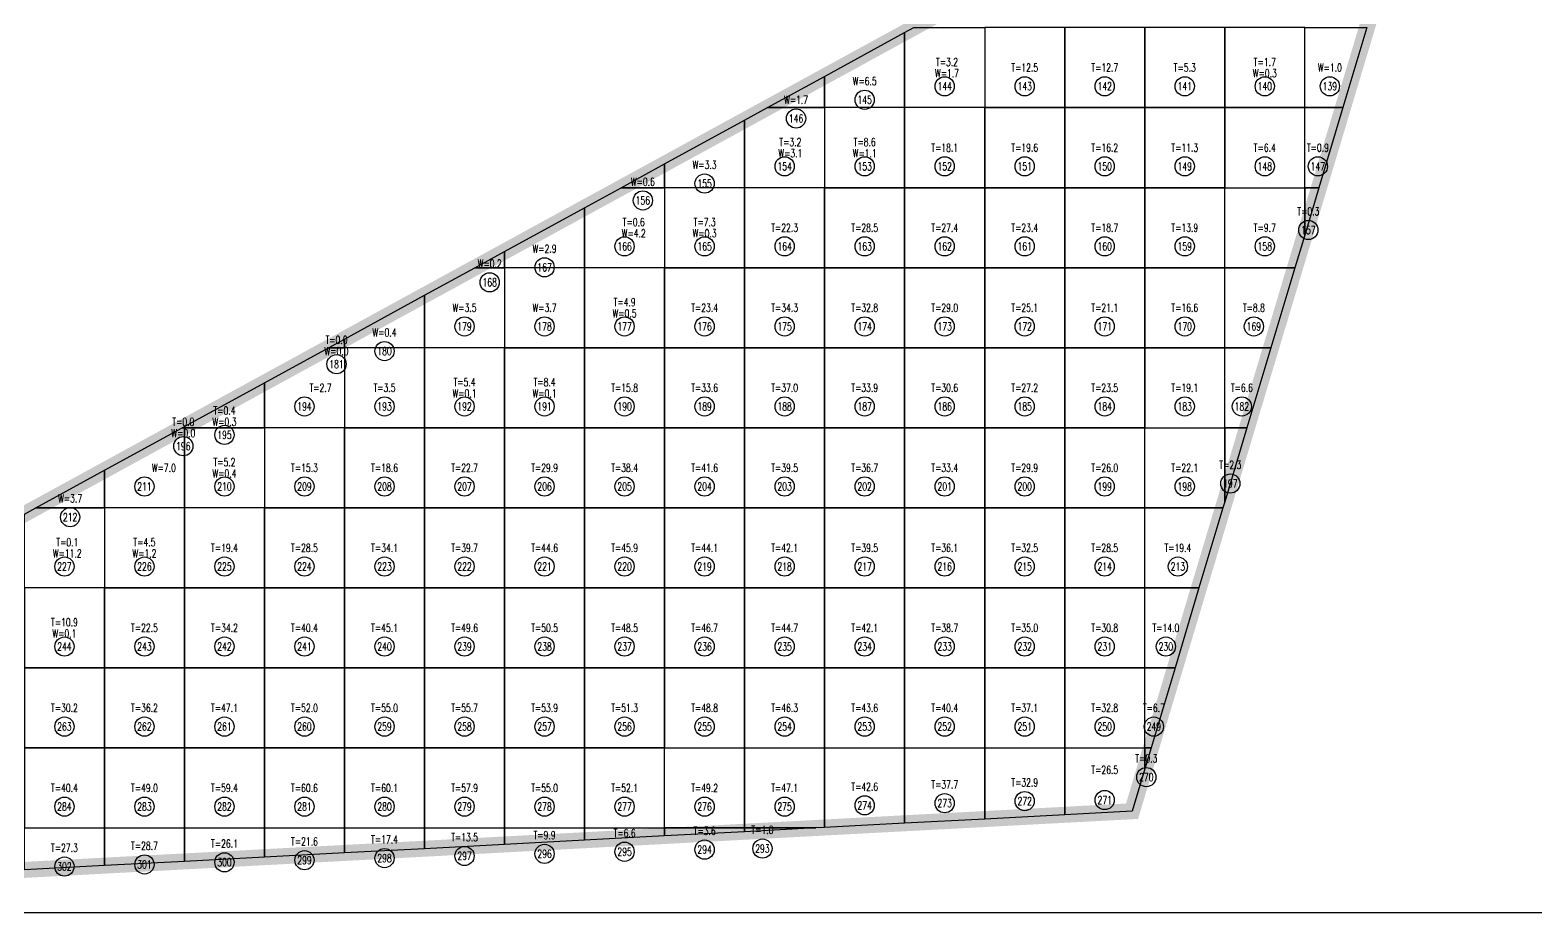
# Model space of a CAD drawing. Extents: x 4283 to 40403, y 1134 to 1764.
# Drawn here: x 9028 to 9083.4, y 1573.9 to 1606.5 of the extents above; entities that cross this region are included whole.
import ezdxf
from ezdxf.enums import TextEntityAlignment as Align

# ---------------------------------------------------------------- set-up
doc = ezdxf.new("R2010")
doc.units = 0
for name, color, linetype in [('tdz_9-1方格网', 2, 'Continuous'), ('tdz_9-1方格网计算', 7, 'Continuous'), ('tdz_土方计算图', 7, 'Continuous'), ('tdz_格田', 6, 'Continuous')]:
    doc.layers.add(name, color=color, linetype=linetype)
doc.styles.add('GLandNum', font='txt_____.ttf', dxfattribs={"width": 0.7, "height": 0.5})

msp = doc.modelspace()

# ---------------------------------------------------------------- linework, layer by layer
at = {"layer": 'tdz_9-1方格网', "linetype": 'Continuous'}
for points in [[(9060.513, 1606.614, 1997.965), (9063.118, 1606.614, 1997.572), (9063.118, 1603.673, 1997.265), (9060.177, 1603.673, 1997.62), (9060.177, 1606.43, 1997.973)], [(9063.118, 1606.614, 1997.572), (9063.118, 1603.673, 1997.265), (9066.06, 1603.673, 1997.144), (9066.06, 1606.614, 1997.214)], [(9066.06, 1606.614, 1997.214), (9066.06, 1603.673, 1997.144), (9069.001, 1603.673, 1997.175), (9069.001, 1606.614, 1997.305)], [(9069.001, 1606.614, 1997.305), (9069.001, 1603.673, 1997.175), (9071.942, 1603.673, 1997.207), (9071.942, 1606.614, 1997.397)], [(9071.942, 1606.614, 1997.397), (9071.942, 1603.673, 1997.207), (9074.883, 1603.673, 1997.239), (9074.883, 1606.614, 1997.369)], [(9074.883, 1606.614, 1997.369), (9077.168, 1606.614, 1997.281), (9076.286, 1603.673, 1997.249), (9074.883, 1603.673, 1997.239)], [(9060.177, 1606.43, 1997.973), (9060.177, 1603.673, 1997.62), (9057.236, 1603.673, 1998.221), (9057.236, 1604.822, 1998.044)], [(9057.236, 1604.822, 1998.044), (9057.236, 1603.673, 1998.221), (9055.135, 1603.673, 1998.095)], [(9055.135, 1603.673, 1998.095), (9057.236, 1603.673, 1998.221), (9057.236, 1600.732, 1997.326), (9054.295, 1600.732, 1997.832), (9054.295, 1603.213, 1998.115)], [(9057.236, 1603.673, 1998.221), (9057.236, 1600.732, 1997.326), (9060.177, 1600.732, 1997.092), (9060.177, 1603.673, 1997.62)], [(9060.177, 1603.673, 1997.62), (9060.177, 1600.732, 1997.092), (9063.118, 1600.732, 1997.057), (9063.118, 1603.673, 1997.265)], [(9063.118, 1603.673, 1997.265), (9063.118, 1600.732, 1997.057), (9066.06, 1600.732, 1997.092), (9066.06, 1603.673, 1997.144)], [(9066.06, 1603.673, 1997.144), (9066.06, 1600.732, 1997.092), (9069.001, 1600.732, 1997.124), (9069.001, 1603.673, 1997.175)], [(9069.001, 1603.673, 1997.175), (9069.001, 1600.732, 1997.124), (9071.942, 1600.732, 1997.156), (9071.942, 1603.673, 1997.207)], [(9071.942, 1603.673, 1997.207), (9071.942, 1600.732, 1997.156), (9074.883, 1600.732, 1997.181), (9074.883, 1603.673, 1997.239)], [(9074.883, 1603.673, 1997.239), (9076.286, 1603.673, 1997.249), (9075.404, 1600.732, 1997.184), (9074.883, 1600.732, 1997.181)], [(9054.295, 1603.213, 1998.115), (9054.295, 1600.732, 1997.832), (9051.354, 1600.732, 1998.148), (9051.354, 1601.605, 1998.186)], [(9051.354, 1601.605, 1998.186), (9051.354, 1600.732, 1998.148), (9049.757, 1600.732, 1998.225)], [(9049.757, 1600.732, 1998.225), (9051.354, 1600.732, 1998.148), (9051.354, 1597.791, 1997.774), (9048.412, 1597.791, 1998.218), (9048.412, 1599.996, 1998.245)], [(9051.354, 1600.732, 1998.148), (9051.354, 1597.791, 1997.774), (9054.295, 1597.791, 1997.195), (9054.295, 1600.732, 1997.832)], [(9054.295, 1600.732, 1997.832), (9054.295, 1597.791, 1997.195), (9057.236, 1597.791, 1996.996), (9057.236, 1600.732, 1997.326)], [(9057.236, 1600.732, 1997.326), (9057.236, 1597.791, 1996.996), (9060.177, 1597.791, 1997.014), (9060.177, 1600.732, 1997.092)], [(9060.177, 1600.732, 1997.092), (9060.177, 1597.791, 1997.014), (9063.118, 1597.791, 1997.031), (9063.118, 1600.732, 1997.057)], [(9063.118, 1600.732, 1997.057), (9063.118, 1597.791, 1997.031), (9066.06, 1597.791, 1997.048), (9066.06, 1600.732, 1997.092)], [(9066.06, 1600.732, 1997.092), (9066.06, 1597.791, 1997.048), (9069.001, 1597.791, 1997.069), (9069.001, 1600.732, 1997.124)], [(9069.001, 1600.732, 1997.124), (9069.001, 1597.791, 1997.069), (9071.942, 1597.791, 1997.094), (9071.942, 1600.732, 1997.156)], [(9074.522, 1597.791, 1997.115), (9071.942, 1597.791, 1997.094), (9071.942, 1600.732, 1997.156), (9074.883, 1600.732, 1997.181), (9074.883, 1598.993, 1997.144)], [(9074.883, 1600.732, 1997.181), (9075.404, 1600.732, 1997.184), (9074.883, 1598.993, 1997.144)], [(9048.412, 1599.996, 1998.245), (9048.412, 1597.791, 1998.218), (9045.471, 1597.791, 1998.266), (9045.471, 1598.388, 1998.275)], [(9045.471, 1598.388, 1998.275), (9045.471, 1597.791, 1998.266), (9044.379, 1597.791, 1998.286)], [(9044.379, 1597.791, 1998.286), (9045.471, 1597.791, 1998.266), (9045.471, 1594.849, 1998.235), (9042.53, 1594.849, 1998.275), (9042.53, 1596.78, 1998.306)], [(9045.471, 1597.791, 1998.266), (9045.471, 1594.849, 1998.235), (9048.412, 1594.849, 1998.127), (9048.412, 1597.791, 1998.218)], [(9048.412, 1597.791, 1998.218), (9048.412, 1594.849, 1998.127), (9051.354, 1594.849, 1997.614), (9051.354, 1597.791, 1997.774)], [(9051.354, 1597.791, 1997.774), (9051.354, 1594.849, 1997.614), (9054.295, 1594.849, 1997.036), (9054.295, 1597.791, 1997.195)], [(9054.295, 1597.791, 1997.195), (9054.295, 1594.849, 1997.036), (9057.236, 1594.849, 1997.028), (9057.236, 1597.791, 1996.996)], [(9057.236, 1597.791, 1996.996), (9057.236, 1594.849, 1997.028), (9060.177, 1594.849, 1997.021), (9060.177, 1597.791, 1997.014)], [(9060.177, 1597.791, 1997.014), (9060.177, 1594.849, 1997.021), (9063.118, 1594.849, 1997.013), (9063.118, 1597.791, 1997.031)], [(9063.118, 1597.791, 1997.031), (9063.118, 1594.849, 1997.013), (9066.06, 1594.849, 1997.006), (9066.06, 1597.791, 1997.048)], [(9066.06, 1597.791, 1997.048), (9066.06, 1594.849, 1997.006), (9069.001, 1594.849, 1997.017), (9069.001, 1597.791, 1997.069)], [(9069.001, 1597.791, 1997.069), (9069.001, 1594.849, 1997.017), (9071.942, 1594.849, 1997.038), (9071.942, 1597.791, 1997.094)], [(9071.942, 1597.791, 1997.094), (9074.522, 1597.791, 1997.115), (9073.641, 1594.849, 1997.049), (9071.942, 1594.849, 1997.038)], [(9042.53, 1596.78, 1998.306), (9042.53, 1594.849, 1998.275), (9039.589, 1594.849, 1998.333), (9039.589, 1595.171, 1998.336)], [(9039.589, 1595.171, 1998.336), (9039.589, 1594.849, 1998.333), (9039.001, 1594.849, 1998.342)], [(9039.001, 1594.849, 1998.342), (9039.589, 1594.849, 1998.333), (9039.589, 1591.908, 1998.141), (9036.648, 1591.908, 1998.264), (9036.648, 1593.563, 1998.396)], [(9039.589, 1594.849, 1998.333), (9039.589, 1591.908, 1998.141), (9042.53, 1591.908, 1998.06), (9042.53, 1594.849, 1998.275)], [(9042.53, 1594.849, 1998.275), (9042.53, 1591.908, 1998.06), (9045.471, 1591.908, 1997.812), (9045.471, 1594.849, 1998.235)], [(9045.471, 1594.849, 1998.235), (9045.471, 1591.908, 1997.812), (9048.412, 1591.908, 1997.575), (9048.412, 1594.849, 1998.127)], [(9048.412, 1594.849, 1998.127), (9048.412, 1591.908, 1997.575), (9051.354, 1591.908, 1997.046), (9051.354, 1594.849, 1997.614)], [(9051.354, 1594.849, 1997.614), (9051.354, 1591.908, 1997.046), (9054.295, 1591.908, 1996.992), (9054.295, 1594.849, 1997.036)], [(9054.295, 1594.849, 1997.036), (9054.295, 1591.908, 1996.992), (9057.236, 1591.908, 1996.971), (9057.236, 1594.849, 1997.028)], [(9057.236, 1594.849, 1997.028), (9057.236, 1591.908, 1996.971), (9060.177, 1591.908, 1996.963), (9060.177, 1594.849, 1997.021)], [(9060.177, 1594.849, 1997.021), (9060.177, 1591.908, 1996.963), (9063.118, 1591.908, 1996.955), (9063.118, 1594.849, 1997.013)], [(9063.118, 1594.849, 1997.013), (9063.118, 1591.908, 1996.955), (9066.06, 1591.908, 1996.954), (9066.06, 1594.849, 1997.006)], [(9066.06, 1594.849, 1997.006), (9066.06, 1591.908, 1996.954), (9069.001, 1591.908, 1996.966), (9069.001, 1594.849, 1997.017)], [(9069.001, 1594.849, 1997.017), (9069.001, 1591.908, 1996.966), (9071.942, 1591.908, 1996.992), (9071.942, 1594.849, 1997.038)], [(9071.942, 1594.849, 1997.038), (9073.641, 1594.849, 1997.049), (9072.759, 1591.908, 1996.999), (9071.942, 1591.908, 1996.992)], [(9036.648, 1593.563, 1998.396), (9036.648, 1591.908, 1998.264), (9033.707, 1591.908, 1998.696), (9033.707, 1591.954, 1998.702)], [(9033.622, 1591.908, 1998.711), (9033.707, 1591.908, 1998.696), (9033.707, 1588.967, 1998.424), (9030.765, 1588.967, 1998.923), (9030.765, 1590.346, 1999.008)], [(9033.707, 1591.954, 1998.702), (9033.707, 1591.908, 1998.696), (9033.622, 1591.908, 1998.711)], [(9033.707, 1588.967, 1998.424), (9033.707, 1591.908, 1998.696), (9036.648, 1591.908, 1998.264), (9036.648, 1588.967, 1997.986)], [(9036.648, 1591.908, 1998.264), (9036.648, 1588.967, 1997.986), (9039.589, 1588.967, 1997.751), (9039.589, 1591.908, 1998.141)], [(9039.589, 1591.908, 1998.141), (9039.589, 1588.967, 1997.751), (9042.53, 1588.967, 1997.538), (9042.53, 1591.908, 1998.06)], [(9042.53, 1591.908, 1998.06), (9042.53, 1588.967, 1997.538), (9045.471, 1588.967, 1997.354), (9045.471, 1591.908, 1997.812)], [(9045.471, 1591.908, 1997.812), (9045.471, 1588.967, 1997.354), (9048.412, 1588.967, 1997.009), (9048.412, 1591.908, 1997.575)], [(9048.412, 1591.908, 1997.575), (9048.412, 1588.967, 1997.009), (9051.354, 1588.967, 1996.981), (9051.354, 1591.908, 1997.046)], [(9051.354, 1591.908, 1997.046), (9051.354, 1588.967, 1996.981), (9054.295, 1588.967, 1996.949), (9054.295, 1591.908, 1996.992)], [(9054.295, 1591.908, 1996.992), (9054.295, 1588.967, 1996.949), (9057.236, 1588.967, 1996.912), (9057.236, 1591.908, 1996.971)], [(9057.236, 1591.908, 1996.971), (9057.236, 1588.967, 1996.912), (9060.177, 1588.967, 1996.905), (9060.177, 1591.908, 1996.963)], [(9060.177, 1591.908, 1996.963), (9060.177, 1588.967, 1996.905), (9063.118, 1588.967, 1996.9), (9063.118, 1591.908, 1996.955)], [(9063.118, 1591.908, 1996.955), (9063.118, 1588.967, 1996.9), (9066.06, 1588.967, 1996.902), (9066.06, 1591.908, 1996.954)], [(9066.06, 1591.908, 1996.954), (9066.06, 1588.967, 1996.902), (9069.001, 1588.967, 1996.916), (9069.001, 1591.908, 1996.966)], [(9071.877, 1588.967, 1996.949), (9069.001, 1588.967, 1996.916), (9069.001, 1591.908, 1996.966), (9071.942, 1591.908, 1996.992), (9071.942, 1589.184, 1996.952)], [(9071.942, 1591.908, 1996.992), (9072.759, 1591.908, 1996.999), (9071.942, 1589.184, 1996.952)], [(9030.765, 1590.346, 1999.008), (9030.765, 1588.967, 1998.923), (9028.244, 1588.967, 1999.271)], [(9028.244, 1588.967, 1999.271), (9030.765, 1588.967, 1998.923), (9030.765, 1586.026, 1998.512), (9027.824, 1586.026, 1998.829), (9027.824, 1588.737, 1999.315)], [(9030.765, 1588.967, 1998.923), (9030.765, 1586.026, 1998.512), (9033.707, 1586.026, 1998.018), (9033.707, 1588.967, 1998.424)], [(9033.707, 1588.967, 1998.424), (9033.707, 1586.026, 1998.018), (9036.648, 1586.026, 1997.698), (9036.648, 1588.967, 1997.986)], [(9036.648, 1588.967, 1997.986), (9036.648, 1586.026, 1997.698), (9039.589, 1586.026, 1997.494), (9039.589, 1588.967, 1997.751)], [(9039.589, 1588.967, 1997.751), (9039.589, 1586.026, 1997.494), (9042.53, 1586.026, 1997.279), (9042.53, 1588.967, 1997.538)], [(9042.53, 1588.967, 1997.538), (9042.53, 1586.026, 1997.279), (9045.471, 1586.026, 1997.03), (9045.471, 1588.967, 1997.354)], [(9045.471, 1588.967, 1997.354), (9045.471, 1586.026, 1997.03), (9048.412, 1586.026, 1996.998), (9048.412, 1588.967, 1997.009)], [(9048.412, 1588.967, 1997.009), (9048.412, 1586.026, 1996.998), (9051.354, 1586.026, 1996.94), (9051.354, 1588.967, 1996.981)], [(9051.354, 1588.967, 1996.981), (9051.354, 1586.026, 1996.94), (9054.295, 1586.026, 1996.89), (9054.295, 1588.967, 1996.949)], [(9054.295, 1588.967, 1996.949), (9054.295, 1586.026, 1996.89), (9057.236, 1586.026, 1996.855), (9057.236, 1588.967, 1996.912)], [(9057.236, 1588.967, 1996.912), (9057.236, 1586.026, 1996.855), (9060.177, 1586.026, 1996.847), (9060.177, 1588.967, 1996.905)], [(9060.177, 1588.967, 1996.905), (9060.177, 1586.026, 1996.847), (9063.118, 1586.026, 1996.848), (9063.118, 1588.967, 1996.9)], [(9063.118, 1588.967, 1996.9), (9063.118, 1586.026, 1996.848), (9066.06, 1586.026, 1996.849), (9066.06, 1588.967, 1996.902)], [(9066.06, 1588.967, 1996.902), (9066.06, 1586.026, 1996.849), (9069.001, 1586.026, 1996.869), (9069.001, 1588.967, 1996.916)], [(9069.001, 1588.967, 1996.916), (9071.877, 1588.967, 1996.949), (9070.995, 1586.026, 1996.899), (9069.001, 1586.026, 1996.869)], [(9027.824, 1586.026, 1998.829), (9027.824, 1583.085, 1998.071), (9030.765, 1583.085, 1998.039), (9030.765, 1586.026, 1998.512)], [(9030.765, 1586.026, 1998.512), (9030.765, 1583.085, 1998.039), (9033.707, 1583.085, 1997.636), (9033.707, 1586.026, 1998.018)], [(9033.707, 1586.026, 1998.018), (9033.707, 1583.085, 1997.636), (9036.648, 1583.085, 1997.415), (9036.648, 1586.026, 1997.698)], [(9036.648, 1586.026, 1997.698), (9036.648, 1583.085, 1997.415), (9039.589, 1583.085, 1997.236), (9039.589, 1586.026, 1997.494)], [(9039.589, 1586.026, 1997.494), (9039.589, 1583.085, 1997.236), (9042.53, 1583.085, 1997.045), (9042.53, 1586.026, 1997.279)], [(9042.53, 1586.026, 1997.279), (9042.53, 1583.085, 1997.045), (9045.471, 1583.085, 1996.939), (9045.471, 1586.026, 1997.03)], [(9045.471, 1586.026, 1997.03), (9045.471, 1583.085, 1996.939), (9048.412, 1583.085, 1996.907), (9048.412, 1586.026, 1996.998)], [(9048.412, 1586.026, 1996.998), (9048.412, 1583.085, 1996.907), (9051.354, 1583.085, 1996.875), (9051.354, 1586.026, 1996.94)], [(9051.354, 1586.026, 1996.94), (9051.354, 1583.085, 1996.875), (9054.295, 1583.085, 1996.844), (9054.295, 1586.026, 1996.89)], [(9054.295, 1586.026, 1996.89), (9054.295, 1583.085, 1996.844), (9057.236, 1583.085, 1996.805), (9057.236, 1586.026, 1996.855)], [(9057.236, 1586.026, 1996.855), (9057.236, 1583.085, 1996.805), (9060.177, 1583.085, 1996.794), (9060.177, 1586.026, 1996.847)], [(9060.177, 1586.026, 1996.847), (9060.177, 1583.085, 1996.794), (9063.118, 1583.085, 1996.796), (9063.118, 1586.026, 1996.848)], [(9063.118, 1586.026, 1996.848), (9063.118, 1583.085, 1996.796), (9066.06, 1583.085, 1996.798), (9066.06, 1586.026, 1996.849)], [(9066.06, 1586.026, 1996.849), (9066.06, 1583.085, 1996.798), (9069.001, 1583.085, 1996.832), (9069.001, 1586.026, 1996.869)], [(9069.001, 1586.026, 1996.869), (9070.995, 1586.026, 1996.899), (9070.113, 1583.085, 1996.849), (9069.001, 1583.085, 1996.832)], [(9027.824, 1583.085, 1998.071), (9027.824, 1580.143, 1997.85), (9030.765, 1580.143, 1997.888), (9030.765, 1583.085, 1998.039)], [(9030.765, 1583.085, 1998.039), (9030.765, 1580.143, 1997.888), (9033.707, 1580.143, 1997.384), (9033.707, 1583.085, 1997.636)], [(9033.707, 1583.085, 1997.636), (9033.707, 1580.143, 1997.384), (9036.648, 1580.143, 1997.146), (9036.648, 1583.085, 1997.415)], [(9036.648, 1583.085, 1997.415), (9036.648, 1580.143, 1997.146), (9039.589, 1580.143, 1996.98), (9039.589, 1583.085, 1997.236)], [(9039.589, 1583.085, 1997.236), (9039.589, 1580.143, 1996.98), (9042.53, 1580.143, 1996.892), (9042.53, 1583.085, 1997.045)], [(9042.53, 1583.085, 1997.045), (9042.53, 1580.143, 1996.892), (9045.471, 1580.143, 1996.875), (9045.471, 1583.085, 1996.939)], [(9045.471, 1583.085, 1996.939), (9045.471, 1580.143, 1996.875), (9048.412, 1580.143, 1996.858), (9048.412, 1583.085, 1996.907)], [(9048.412, 1583.085, 1996.907), (9048.412, 1580.143, 1996.858), (9051.354, 1580.143, 1996.841), (9051.354, 1583.085, 1996.875)], [(9051.354, 1583.085, 1996.875), (9051.354, 1580.143, 1996.841), (9054.295, 1580.143, 1996.824), (9054.295, 1583.085, 1996.844)], [(9054.295, 1583.085, 1996.844), (9054.295, 1580.143, 1996.824), (9057.236, 1580.143, 1996.806), (9057.236, 1583.085, 1996.805)], [(9057.236, 1583.085, 1996.805), (9057.236, 1580.143, 1996.806), (9060.177, 1580.143, 1996.789), (9060.177, 1583.085, 1996.794)], [(9060.177, 1583.085, 1996.794), (9060.177, 1580.143, 1996.789), (9063.118, 1580.143, 1996.772), (9063.118, 1583.085, 1996.796)], [(9063.118, 1583.085, 1996.796), (9063.118, 1580.143, 1996.772), (9066.06, 1580.143, 1996.761), (9066.06, 1583.085, 1996.798)], [(9066.06, 1583.085, 1996.798), (9066.06, 1580.143, 1996.761), (9069.001, 1580.143, 1996.796), (9069.001, 1583.085, 1996.832)], [(9069.001, 1583.085, 1996.832), (9070.113, 1583.085, 1996.849), (9069.231, 1580.143, 1996.798), (9069.001, 1580.143, 1996.796)], [(9027.824, 1580.143, 1997.85), (9027.824, 1577.202, 1997.655), (9030.765, 1577.202, 1997.522), (9030.765, 1580.143, 1997.888)], [(9030.765, 1580.143, 1997.888), (9030.765, 1577.202, 1997.522), (9033.707, 1577.202, 1996.98), (9033.707, 1580.143, 1997.384)], [(9033.707, 1580.143, 1997.384), (9033.707, 1577.202, 1996.98), (9036.648, 1577.202, 1996.944), (9036.648, 1580.143, 1997.146)], [(9036.648, 1580.143, 1997.146), (9036.648, 1577.202, 1996.944), (9039.589, 1577.202, 1996.928), (9039.589, 1580.143, 1996.98)], [(9039.589, 1580.143, 1996.98), (9039.589, 1577.202, 1996.928), (9042.53, 1577.202, 1996.911), (9042.53, 1580.143, 1996.892)], [(9042.53, 1580.143, 1996.892), (9042.53, 1577.202, 1996.911), (9045.471, 1577.202, 1996.894), (9045.471, 1580.143, 1996.875)], [(9045.471, 1580.143, 1996.875), (9045.471, 1577.202, 1996.894), (9048.412, 1577.202, 1996.877), (9048.412, 1580.143, 1996.858)], [(9048.412, 1580.143, 1996.858), (9048.412, 1577.202, 1996.877), (9051.354, 1577.202, 1996.861), (9051.354, 1580.143, 1996.841)], [(9051.354, 1577.202, 1996.861), (9051.354, 1580.143, 1996.841), (9054.295, 1580.143, 1996.824), (9054.295, 1577.202, 1996.844)], [(9056.912, 1577.202, 1996.829), (9054.295, 1577.202, 1996.844), (9054.295, 1580.143, 1996.824), (9057.236, 1580.143, 1996.806), (9057.236, 1577.219, 1996.826)], [(9057.236, 1577.219, 1996.826), (9057.236, 1580.143, 1996.806), (9060.177, 1580.143, 1996.789), (9060.177, 1577.375, 1996.809)], [(9060.177, 1577.375, 1996.809), (9060.177, 1580.143, 1996.789), (9063.118, 1580.143, 1996.772), (9063.118, 1577.531, 1996.791)], [(9063.118, 1577.531, 1996.791), (9063.118, 1580.143, 1996.772), (9066.06, 1580.143, 1996.761), (9066.06, 1577.687, 1996.774)], [(9066.06, 1577.687, 1996.774), (9066.06, 1580.143, 1996.761), (9069.001, 1580.143, 1996.796), (9069.001, 1579.375, 1996.785), (9068.534, 1577.818, 1996.759)], [(9069.001, 1580.143, 1996.796), (9069.231, 1580.143, 1996.798), (9069.001, 1579.375, 1996.785)], [(9027.824, 1575.662, 1997.334), (9027.824, 1577.202, 1997.655), (9030.765, 1577.202, 1997.522), (9030.765, 1575.818, 1997.038)], [(9030.765, 1575.818, 1997.038), (9030.765, 1577.202, 1997.522), (9033.707, 1577.202, 1996.98), (9033.707, 1575.974, 1996.968)], [(9033.707, 1575.974, 1996.968), (9033.707, 1577.202, 1996.98), (9036.648, 1577.202, 1996.944), (9036.648, 1576.13, 1996.951)], [(9036.648, 1576.13, 1996.951), (9036.648, 1577.202, 1996.944), (9039.589, 1577.202, 1996.928), (9039.589, 1576.285, 1996.932)], [(9039.589, 1576.285, 1996.932), (9039.589, 1577.202, 1996.928), (9042.53, 1577.202, 1996.911), (9042.53, 1576.441, 1996.915)], [(9042.53, 1576.441, 1996.915), (9042.53, 1577.202, 1996.911), (9045.471, 1577.202, 1996.894), (9045.471, 1576.597, 1996.897)], [(9045.471, 1576.597, 1996.897), (9045.471, 1577.202, 1996.894), (9048.412, 1577.202, 1996.877), (9048.412, 1576.752, 1996.879)], [(9048.412, 1576.752, 1996.879), (9048.412, 1577.202, 1996.877), (9051.354, 1577.202, 1996.861), (9051.354, 1576.908, 1996.862)], [(9051.354, 1576.908, 1996.862), (9051.354, 1577.202, 1996.861), (9054.295, 1577.202, 1996.844), (9054.295, 1577.064, 1996.844)], [(9054.295, 1577.202, 1996.844), (9056.912, 1577.202, 1996.829), (9054.295, 1577.064, 1996.844)]]:
    msp.add_polyline3d(points, close=True, dxfattribs=at)
at = {"layer": 'tdz_9-1方格网计算', "color": 7, "linetype": 'Continuous'}
for centre in [(9061.648, 1604.457), (9064.589, 1604.457), (9067.53, 1604.457), (9070.471, 1604.457), (9073.412, 1604.457), (9075.805, 1604.457), (9058.707, 1603.963), (9056.186, 1603.274), (9055.765, 1601.516), (9058.707, 1601.516), (9061.648, 1601.516), (9064.589, 1601.516), (9067.53, 1601.516), (9070.471, 1601.516), (9073.412, 1601.516), (9075.364, 1601.516), (9052.824, 1600.884), (9050.555, 1600.264), (9075.013, 1599.176), (9049.883, 1598.575), (9052.824, 1598.575), (9055.765, 1598.575), (9058.707, 1598.575), (9061.648, 1598.575), (9064.589, 1598.575), (9067.53, 1598.575), (9070.471, 1598.575), (9073.412, 1598.575), (9046.942, 1597.805), (9044.925, 1597.254), (9044.001, 1595.634), (9046.942, 1595.634), (9049.883, 1595.634), (9052.824, 1595.634), (9055.765, 1595.634), (9058.707, 1595.634), (9061.648, 1595.634), (9064.589, 1595.634), (9067.53, 1595.634), (9070.471, 1595.634), (9073.012, 1595.634), (9041.06, 1594.726), (9039.295, 1594.244), (9038.118, 1592.692), (9041.06, 1592.692), (9044.001, 1592.692), (9046.942, 1592.692), (9049.883, 1592.692), (9052.824, 1592.692), (9055.765, 1592.692), (9058.707, 1592.692), (9061.648, 1592.692), (9064.589, 1592.692), (9067.53, 1592.692), (9070.471, 1592.692), (9072.571, 1592.692), (9035.177, 1591.647), (9033.665, 1591.233), (9032.236, 1589.751), (9035.177, 1589.751), (9038.118, 1589.751), (9041.06, 1589.751), (9044.001, 1589.751), (9046.942, 1589.751), (9049.883, 1589.751), (9052.824, 1589.751), (9055.765, 1589.751), (9058.707, 1589.751), (9061.648, 1589.751), (9064.589, 1589.751), (9067.53, 1589.751), (9070.471, 1589.751), (9072.146, 1589.86), (9029.505, 1588.625), (9029.295, 1586.81), (9032.236, 1586.81), (9035.177, 1586.81), (9038.118, 1586.81), (9041.06, 1586.81), (9044.001, 1586.81), (9046.942, 1586.81), (9049.883, 1586.81), (9052.824, 1586.81), (9055.765, 1586.81), (9058.707, 1586.81), (9061.648, 1586.81), (9064.589, 1586.81), (9067.53, 1586.81), (9070.218, 1586.81), (9029.295, 1583.869), (9032.236, 1583.869), (9035.177, 1583.869), (9038.118, 1583.869), (9041.06, 1583.869), (9044.001, 1583.869), (9046.942, 1583.869), (9049.883, 1583.869), (9052.824, 1583.869), (9055.765, 1583.869), (9058.707, 1583.869), (9061.648, 1583.869), (9064.589, 1583.869), (9067.53, 1583.869), (9069.777, 1583.869), (9029.295, 1580.928), (9032.236, 1580.928), (9035.177, 1580.928), (9038.118, 1580.928), (9041.06, 1580.928), (9044.001, 1580.928), (9046.942, 1580.928), (9049.883, 1580.928), (9052.824, 1580.928), (9055.765, 1580.928), (9058.707, 1580.928), (9061.648, 1580.928), (9064.589, 1580.928), (9067.53, 1580.928), (9069.336, 1580.928), (9069.058, 1579.073), (9058.707, 1578.034), (9061.648, 1578.112), (9064.589, 1578.19), (9067.53, 1578.229), (9029.295, 1577.987), (9032.236, 1577.987), (9035.177, 1577.987), (9038.118, 1577.987), (9041.06, 1577.987), (9044.001, 1577.987), (9046.942, 1577.987), (9049.883, 1577.987), (9052.824, 1577.987), (9055.765, 1577.987), (9052.824, 1576.408), (9054.949, 1576.447), (9032.236, 1575.863), (9035.177, 1575.941), (9038.118, 1576.019), (9041.06, 1576.096), (9044.001, 1576.174), (9046.942, 1576.252), (9049.883, 1576.33), (9029.295, 1575.785)]:
    msp.add_circle(centre, 0.353, dxfattribs=at)
at = {"layer": 'tdz_土方计算图', "linetype": 'Continuous'}
msp.add_lwpolyline([(8983.46, 1574.092), (9113.46, 1574.092)], dxfattribs=at)
at = {"layer": 'tdz_格田', "linetype": 'Continuous', "lineweight": 60, "const_width": 0.588}
msp.add_lwpolyline([(9001.354, 1574.261), (9062.198, 1607.536), (9073.846, 1643.939), (9085.323, 1673.924), (9095.566, 1667.974), (9068.534, 1577.818), (9001.354, 1574.261)], close=True, dxfattribs=at)

# ---------------------------------------------------------------- texts
at = {"layer": 'tdz_9-1方格网计算', "color": 2, "linetype": 'Continuous', "style": 'GLandNum', "width": 0.7}
for s, p in [('T=3.2', (9061.732, 1605.349)), ('T=1.7', (9073.412, 1605.349)), ('T=12.5', (9064.589, 1605.143)), ('T=12.7', (9067.53, 1605.143)), ('T=5.3', (9070.471, 1605.143)), ('T=3.2', (9055.975, 1602.408)), ('T=8.6', (9058.707, 1602.408)), ('T=18.1', (9061.648, 1602.202)), ('T=19.6', (9064.589, 1602.202)), ('T=16.2', (9067.53, 1602.202)), ('T=11.3', (9070.471, 1602.202)), ('T=6.4', (9073.412, 1602.202)), ('T=0.9', (9075.364, 1602.202)), ('T=0.3', (9075.013, 1599.862)), ('T=0.6', (9050.219, 1599.467)), ('T=7.3', (9052.824, 1599.467)), ('T=22.3', (9055.765, 1599.261)), ('T=28.5', (9058.707, 1599.261)), ('T=27.4', (9061.648, 1599.261)), ('T=23.4', (9064.589, 1599.261)), ('T=18.7', (9067.53, 1599.261)), ('T=13.9', (9070.471, 1599.261)), ('T=9.7', (9073.412, 1599.261)), ('T=4.9', (9049.883, 1596.526)), ('T=23.4', (9052.824, 1596.32)), ('T=34.3', (9055.765, 1596.32)), ('T=32.8', (9058.707, 1596.32)), ('T=29.0', (9061.648, 1596.32)), ('T=25.1', (9064.589, 1596.32)), ('T=21.1', (9067.53, 1596.32)), ('T=16.6', (9070.471, 1596.32)), ('T=8.8', (9073.012, 1596.32)), ('T=0.0', (9039.295, 1595.136)), ('T=2.7', (9038.707, 1593.379)), ('T=3.5', (9041.06, 1593.379)), ('T=5.4', (9044.001, 1593.585)), ('T=8.4', (9046.942, 1593.585)), ('T=15.8', (9049.883, 1593.379)), ('T=33.6', (9052.824, 1593.379)), ('T=37.0', (9055.765, 1593.379)), ('T=33.9', (9058.707, 1593.379)), ('T=30.6', (9061.648, 1593.379)), ('T=27.2', (9064.589, 1593.379)), ('T=23.5', (9067.53, 1593.379)), ('T=19.1', (9070.471, 1593.379)), ('T=6.6', (9072.571, 1593.379)), ('T=0.0', (9033.665, 1592.126)), ('T=0.4', (9035.177, 1592.539)), ('T=5.2', (9035.177, 1590.643)), ('T=15.3', (9038.118, 1590.438)), ('T=18.6', (9041.06, 1590.438)), ('T=22.7', (9044.001, 1590.438)), ('T=29.9', (9046.942, 1590.438)), ('T=38.4', (9049.883, 1590.438)), ('T=41.6', (9052.824, 1590.438)), ('T=39.5', (9055.765, 1590.438)), ('T=36.7', (9058.707, 1590.438)), ('T=33.4', (9061.648, 1590.438)), ('T=29.9', (9064.589, 1590.438)), ('T=26.0', (9067.53, 1590.438)), ('T=22.1', (9070.471, 1590.438)), ('T=2.3', (9072.146, 1590.546)), ('T=0.1', (9029.4, 1587.702)), ('T=4.5', (9032.236, 1587.702)), ('T=19.4', (9035.177, 1587.496)), ('T=28.5', (9038.118, 1587.496)), ('T=34.1', (9041.06, 1587.496)), ('T=39.7', (9044.001, 1587.496)), ('T=44.6', (9046.942, 1587.496)), ('T=45.9', (9049.883, 1587.496)), ('T=44.1', (9052.824, 1587.496)), ('T=42.1', (9055.765, 1587.496)), ('T=39.5', (9058.707, 1587.496)), ('T=36.1', (9061.648, 1587.496)), ('T=32.5', (9064.589, 1587.496)), ('T=28.5', (9067.53, 1587.496)), ('T=19.4', (9070.218, 1587.496)), ('T=10.9', (9029.295, 1584.761)), ('T=22.5', (9032.236, 1584.555)), ('T=34.2', (9035.177, 1584.555)), ('T=40.4', (9038.118, 1584.555)), ('T=45.1', (9041.06, 1584.555)), ('T=49.6', (9044.001, 1584.555)), ('T=50.5', (9046.942, 1584.555)), ('T=48.5', (9049.883, 1584.555)), ('T=46.7', (9052.824, 1584.555)), ('T=44.7', (9055.765, 1584.555)), ('T=42.1', (9058.707, 1584.555)), ('T=38.7', (9061.648, 1584.555)), ('T=35.0', (9064.589, 1584.555)), ('T=30.8', (9067.53, 1584.555)), ('T=14.0', (9069.777, 1584.555)), ('T=30.2', (9029.295, 1581.614)), ('T=36.2', (9032.236, 1581.614)), ('T=47.1', (9035.177, 1581.614)), ('T=52.0', (9038.118, 1581.614)), ('T=55.0', (9041.06, 1581.614)), ('T=55.7', (9044.001, 1581.614)), ('T=53.9', (9046.942, 1581.614)), ('T=51.3', (9049.883, 1581.614)), ('T=48.8', (9052.824, 1581.614)), ('T=46.3', (9055.765, 1581.614)), ('T=43.6', (9058.707, 1581.614)), ('T=40.4', (9061.648, 1581.614)), ('T=37.1', (9064.589, 1581.614)), ('T=32.8', (9067.53, 1581.614)), ('T=6.7', (9069.336, 1581.614)), ('T=26.5', (9067.53, 1579.337)), ('T=0.3', (9069.058, 1579.759)), ('T=37.7', (9061.648, 1578.798)), ('T=32.9', (9064.589, 1578.876)), ('T=40.4', (9029.295, 1578.673)), ('T=49.0', (9032.236, 1578.673)), ('T=59.4', (9035.177, 1578.673)), ('T=60.6', (9038.118, 1578.673)), ('T=60.1', (9041.06, 1578.673)), ('T=57.9', (9044.001, 1578.673)), ('T=55.0', (9046.942, 1578.673)), ('T=52.1', (9049.883, 1578.673)), ('T=49.2', (9052.824, 1578.673)), ('T=47.1', (9055.765, 1578.673)), ('T=42.6', (9058.707, 1578.72)), ('T=1.0', (9054.949, 1577.133)), ('T=26.1', (9035.177, 1576.627)), ('T=21.6', (9038.118, 1576.705)), ('T=17.4', (9041.06, 1576.783)), ('T=13.5', (9044.001, 1576.861)), ('T=9.9', (9046.942, 1576.938)), ('T=6.6', (9049.883, 1577.016)), ('T=3.6', (9052.824, 1577.094)), ('T=27.3', (9029.295, 1576.471)), ('T=28.7', (9032.236, 1576.549))]:
    msp.add_text(s, height=0.2941, dxfattribs=at).set_placement(p, align=Align.MIDDLE_CENTER)
at = {"layer": 'tdz_9-1方格网计算', "color": 173, "linetype": 'Continuous', "style": 'GLandNum', "width": 0.7}
for s, p in [('W=1.7', (9061.732, 1604.938)), ('W=0.3', (9073.412, 1604.938)), ('W=1.0', (9075.805, 1605.143)), ('W=6.5', (9058.707, 1604.649)), ('W=1.7', (9056.186, 1603.96)), ('W=3.3', (9052.824, 1601.57)), ('W=3.1', (9055.975, 1601.996)), ('W=1.1', (9058.707, 1601.996)), ('W=0.6', (9050.555, 1600.95)), ('W=4.2', (9050.219, 1599.055)), ('W=0.3', (9052.824, 1599.055)), ('W=2.9', (9046.942, 1598.491)), ('W=0.2', (9044.925, 1597.94)), ('W=3.5', (9044.001, 1596.32)), ('W=3.7', (9046.942, 1596.32)), ('W=0.5', (9049.883, 1596.114)), ('W=0.4', (9041.06, 1595.412)), ('W=0.0', (9039.295, 1594.724)), ('W=0.1', (9044.001, 1593.173)), ('W=0.1', (9046.942, 1593.173)), ('W=0.3', (9035.177, 1592.127)), ('W=0.0', (9033.665, 1591.714)), ('W=7.0', (9032.95, 1590.438)), ('W=0.4', (9035.177, 1590.232)), ('W=3.7', (9029.505, 1589.312)), ('W=11.2', (9029.4, 1587.291)), ('W=1.2', (9032.236, 1587.291)), ('W=0.1', (9029.295, 1584.349))]:
    msp.add_text(s, height=0.2941, dxfattribs=at).set_placement(p, align=Align.MIDDLE_CENTER)
at = {"layer": 'tdz_9-1方格网计算', "color": 7, "linetype": 'Continuous', "style": 'GLandNum', "width": 0.7}
for s, p in [('144', (9061.648, 1604.457)), ('143', (9064.589, 1604.457)), ('142', (9067.53, 1604.457)), ('141', (9070.471, 1604.457)), ('140', (9073.412, 1604.457)), ('139', (9075.805, 1604.457)), ('145', (9058.707, 1603.963)), ('146', (9056.186, 1603.274)), ('154', (9055.765, 1601.516)), ('153', (9058.707, 1601.516)), ('152', (9061.648, 1601.516)), ('151', (9064.589, 1601.516)), ('150', (9067.53, 1601.516)), ('149', (9070.471, 1601.516)), ('148', (9073.412, 1601.516)), ('147', (9075.364, 1601.516)), ('155', (9052.824, 1600.884)), ('156', (9050.555, 1600.264)), ('157', (9075.013, 1599.176)), ('166', (9049.883, 1598.575)), ('165', (9052.824, 1598.575)), ('164', (9055.765, 1598.575)), ('163', (9058.707, 1598.575)), ('162', (9061.648, 1598.575)), ('161', (9064.589, 1598.575)), ('160', (9067.53, 1598.575)), ('159', (9070.471, 1598.575)), ('158', (9073.412, 1598.575)), ('167', (9046.942, 1597.805)), ('168', (9044.925, 1597.254)), ('179', (9044.001, 1595.634)), ('178', (9046.942, 1595.634)), ('177', (9049.883, 1595.634)), ('176', (9052.824, 1595.634)), ('175', (9055.765, 1595.634)), ('174', (9058.707, 1595.634)), ('173', (9061.648, 1595.634)), ('172', (9064.589, 1595.634)), ('171', (9067.53, 1595.634)), ('170', (9070.471, 1595.634)), ('169', (9073.012, 1595.634)), ('180', (9041.06, 1594.726)), ('181', (9039.295, 1594.244)), ('194', (9038.118, 1592.692)), ('193', (9041.06, 1592.692)), ('192', (9044.001, 1592.692)), ('191', (9046.942, 1592.692)), ('190', (9049.883, 1592.692)), ('189', (9052.824, 1592.692)), ('188', (9055.765, 1592.692)), ('187', (9058.707, 1592.692)), ('186', (9061.648, 1592.692)), ('185', (9064.589, 1592.692)), ('184', (9067.53, 1592.692)), ('183', (9070.471, 1592.692)), ('182', (9072.571, 1592.692)), ('195', (9035.177, 1591.647)), ('196', (9033.665, 1591.233)), ('197', (9072.146, 1589.86)), ('211', (9032.236, 1589.751)), ('210', (9035.177, 1589.751)), ('209', (9038.118, 1589.751)), ('208', (9041.06, 1589.751)), ('207', (9044.001, 1589.751)), ('206', (9046.942, 1589.751)), ('205', (9049.883, 1589.751)), ('204', (9052.824, 1589.751)), ('203', (9055.765, 1589.751)), ('202', (9058.707, 1589.751)), ('201', (9061.648, 1589.751)), ('200', (9064.589, 1589.751)), ('199', (9067.53, 1589.751)), ('198', (9070.471, 1589.751)), ('212', (9029.505, 1588.625)), ('227', (9029.295, 1586.81)), ('226', (9032.236, 1586.81)), ('225', (9035.177, 1586.81)), ('224', (9038.118, 1586.81)), ('223', (9041.06, 1586.81)), ('222', (9044.001, 1586.81)), ('221', (9046.942, 1586.81)), ('220', (9049.883, 1586.81)), ('219', (9052.824, 1586.81)), ('218', (9055.765, 1586.81)), ('217', (9058.707, 1586.81)), ('216', (9061.648, 1586.81)), ('215', (9064.589, 1586.81)), ('214', (9067.53, 1586.81)), ('213', (9070.218, 1586.81)), ('244', (9029.295, 1583.869)), ('243', (9032.236, 1583.869)), ('242', (9035.177, 1583.869)), ('241', (9038.118, 1583.869)), ('240', (9041.06, 1583.869)), ('239', (9044.001, 1583.869)), ('238', (9046.942, 1583.869)), ('237', (9049.883, 1583.869)), ('236', (9052.824, 1583.869)), ('235', (9055.765, 1583.869)), ('234', (9058.707, 1583.869)), ('233', (9061.648, 1583.869)), ('232', (9064.589, 1583.869)), ('231', (9067.53, 1583.869)), ('230', (9069.777, 1583.869)), ('263', (9029.295, 1580.928)), ('262', (9032.236, 1580.928)), ('261', (9035.177, 1580.928)), ('260', (9038.118, 1580.928)), ('259', (9041.06, 1580.928)), ('258', (9044.001, 1580.928)), ('257', (9046.942, 1580.928)), ('256', (9049.883, 1580.928)), ('255', (9052.824, 1580.928)), ('254', (9055.765, 1580.928)), ('253', (9058.707, 1580.928)), ('252', (9061.648, 1580.928)), ('251', (9064.589, 1580.928)), ('250', (9067.53, 1580.928)), ('249', (9069.336, 1580.928)), ('270', (9069.058, 1579.073)), ('271', (9067.53, 1578.229)), ('284', (9029.295, 1577.987)), ('283', (9032.236, 1577.987)), ('282', (9035.177, 1577.987)), ('281', (9038.118, 1577.987)), ('280', (9041.06, 1577.987)), ('279', (9044.001, 1577.987)), ('278', (9046.942, 1577.987)), ('277', (9049.883, 1577.987)), ('276', (9052.824, 1577.987)), ('275', (9055.765, 1577.987)), ('274', (9058.707, 1578.034)), ('273', (9061.648, 1578.112)), ('272', (9064.589, 1578.19)), ('299', (9038.118, 1576.019)), ('298', (9041.06, 1576.096)), ('297', (9044.001, 1576.174)), ('296', (9046.942, 1576.252)), ('295', (9049.883, 1576.33)), ('294', (9052.824, 1576.408)), ('293', (9054.949, 1576.447)), ('302', (9029.295, 1575.785)), ('301', (9032.236, 1575.863)), ('300', (9035.177, 1575.941))]:
    msp.add_text(s, height=0.2941, dxfattribs=at).set_placement(p, align=Align.MIDDLE_CENTER)

doc.saveas('drawing.dxf')
